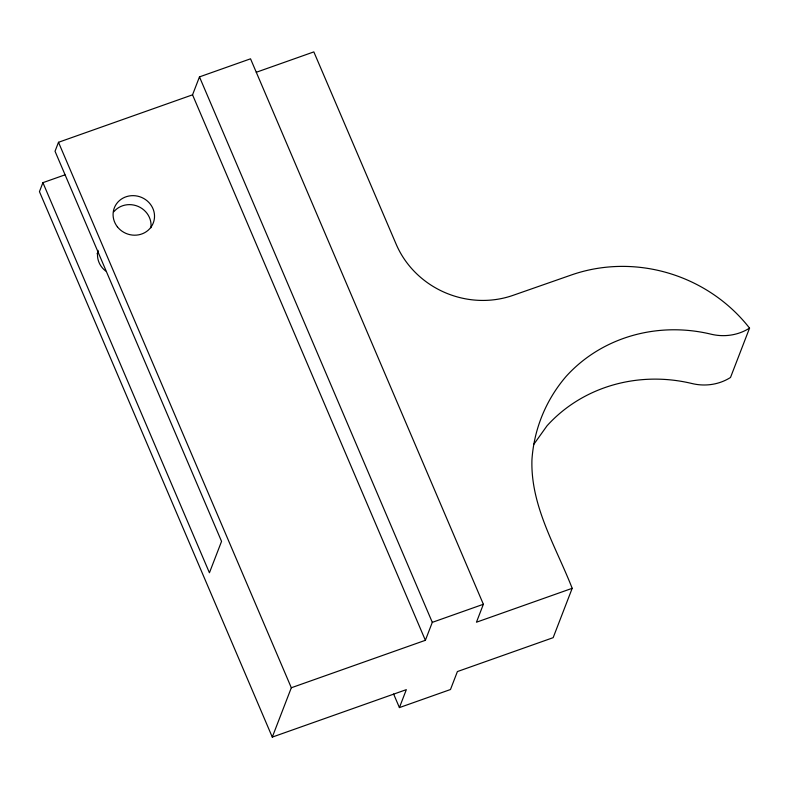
<?xml version="1.0" encoding="UTF-8"?>
<svg xmlns="http://www.w3.org/2000/svg" width="789" height="789" viewBox="0 0 789 789"><rect width="100%" height="100%" fill="white"/><g stroke="black" fill="none" stroke-linecap="round" stroke-linejoin="round"><path stroke-width="1.18" d="M64.964 174.862L42.912 182.663L39.45 191.638L272.284 737.104L406.335 689.645L399.412 707.595L450.48 689.517L457.403 671.567L553.158 637.67L572.193 588.318C555.89 546.599 530.445 506.005 531.944 459.662C534.035 428.95 546.018 399.796 566.078 376.452A149.792 140.58 21.1 0 1 711.047 334.191A49.46 46.423 21.1 0 0 749.55 328.125L730.506 377.477A49.46 46.423 21.1 0 1 692.002 383.533A149.792 140.58 21.1 0 0 547.033 425.794L533.857 444.266M572.193 588.318L476.448 622.215L483.371 604.275L250.537 58.81L199.469 76.888L192.546 94.828L58.494 142.286L55.033 151.261L221.551 541.382L209.43 572.784L42.912 182.663M272.284 737.104L291.319 687.761L58.494 142.286M291.319 687.761L425.379 640.303L432.303 622.353L199.469 76.888M256.277 72.272L313.835 51.896L396.186 244.274A90.4 84.837 21.1 0 0 513.294 295.264L570.802 275.174A153.184 143.766 21.1 0 1 749.55 328.125M432.303 622.353L483.371 604.275M192.546 94.828L425.379 640.303M393.612 694.014L399.412 707.595M113.892 211.699A20.889 19.607 21.1 0 1 138.272 206.471A20.889 19.607 21.1 0 1 150.886 227.814M97.086 253.723A20.889 19.607 21.1 0 1 98.309 252.076M105.598 270.962A20.889 19.607 21.1 0 1 98.063 250.369M117.354 226.778A20.889 19.607 21.1 0 0 152.948 223.77A20.889 19.607 21.1 0 0 131.092 195.721A20.889 19.607 21.1 0 0 117.354 226.778"/></g></svg>
